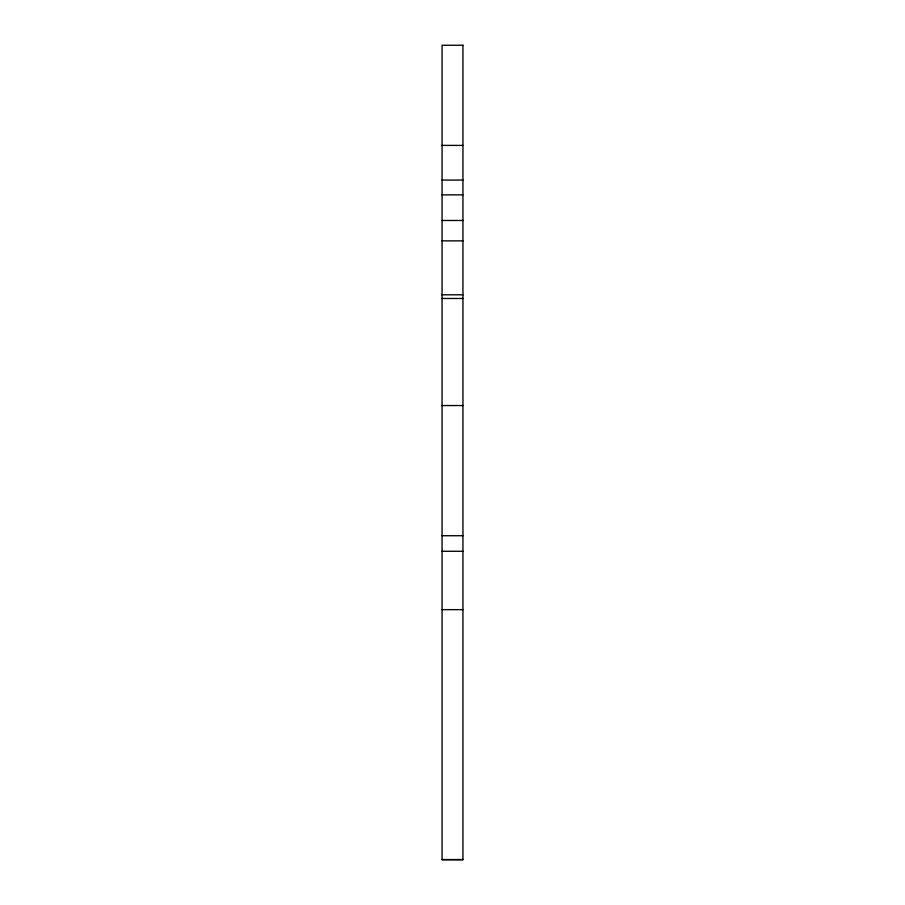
<?xml version="1.0" encoding="UTF-8"?>
<svg xmlns="http://www.w3.org/2000/svg" width="905" height="905" viewBox="0 0 905 905"><rect width="100%" height="100%" fill="white"/><g stroke="black" fill="none" stroke-linecap="round" stroke-linejoin="round"><path stroke-width="1.36" d="M442.059 145.4L462.941 145.4M442.059 180.072L462.941 180.072M442.059 194.858L462.941 194.858M442.059 220.481L462.941 220.481M442.059 240.866L462.941 240.866M442.059 294.804L462.941 294.804M442.059 298.48L462.941 298.48M442.059 405.553L462.941 405.553M442.059 535.726L462.941 535.726M442.059 551.269L462.941 551.269M442.059 609.642L462.941 609.642M442.059 859.546L462.941 859.546M462.941 45.25L442.059 45.25L442.059 859.75L462.941 859.75L462.941 45.25"/></g></svg>
